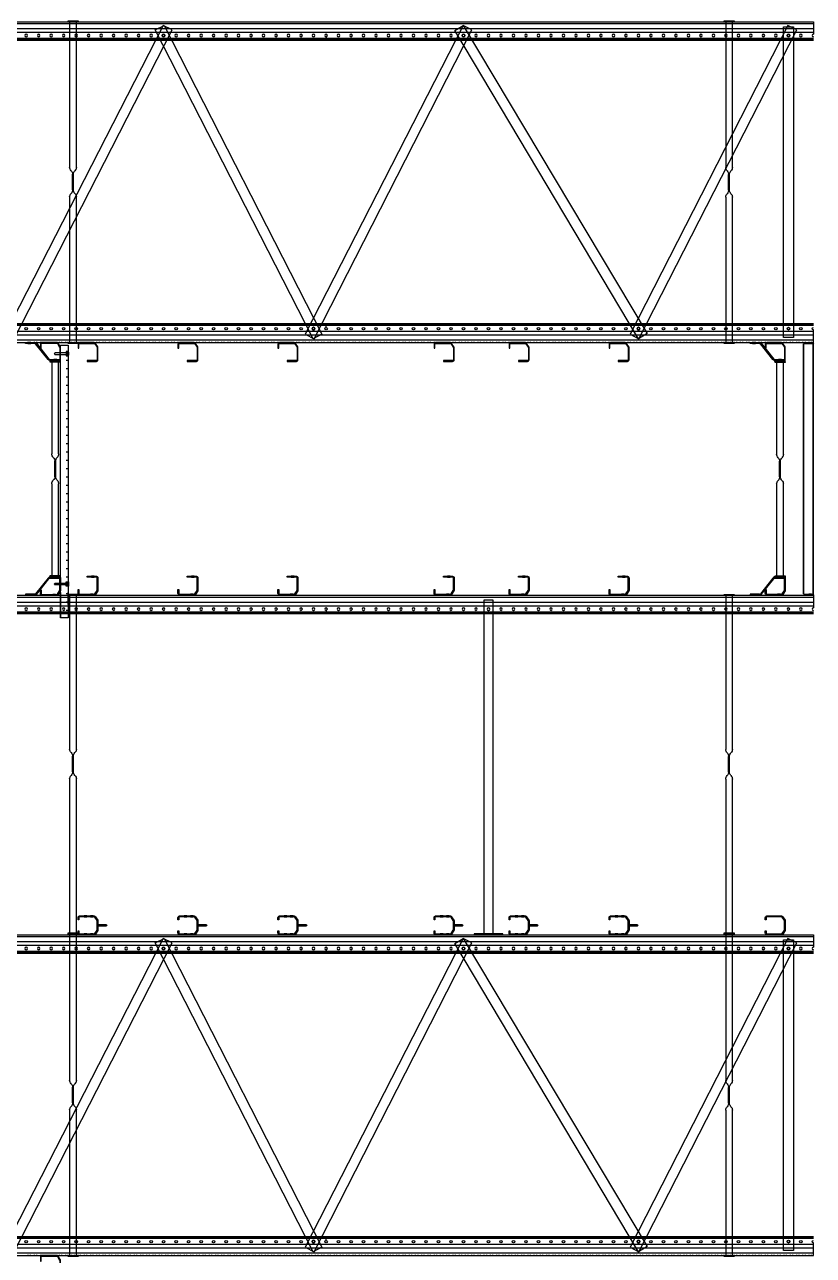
# Model space of a CAD drawing. Header units: millimetres. Extents: x -511490 to -68792, y -77452 to 318982.
# Drawn here: x -502792 to -499636, y 10548 to 15472 of the extents above; entities that cross this region are included whole.
import ezdxf

# ---------------------------------------------------------------- set-up
doc = ezdxf.new("R2010")
doc.units = ezdxf.units.MM
doc.linetypes.add('P05529 MS Rack Elevation$0$HIDDEN', pattern=[0.375, 0.25, -0.125])
doc.linetypes.add('P05529 MS Rack Elevation$1$HIDDEN', pattern=[0.375, 0.25, -0.125])
doc.layers.add('Multishuttle Phantom', color=8, linetype='Continuous', lineweight=25)
doc.layers.add('P05529 MS Rack Elevation$0$BRACING', color=8, linetype='Continuous', lineweight=25)
doc.layers.add('P05529 MS Rack Elevation$0$Racking', color=8, linetype='Continuous')

# ---------------------------------------------------------------- blocks, each defined once
blk = doc.blocks.new('*U59')
for p, q in [((0, 11850), (49.8, 11850)), ((0, 11800), (0, 11850)), ((8.4, 11850), (8.4, 11800)), ((28.65, 11850), (28.65, 11800)), ((43.13, 11850), (43.13, 11800)), ((67.1, 11850), (67.1, 11800)), ((72.1, 11850), (72.1, 11800)), ((74.5, 11850), (74.5, 11800)), ((0, 11750), (0, 11800)), ((8.4, 11800), (8.4, 11750)), ((28.65, 11800), (28.65, 11750)), ((43.13, 11800), (43.13, 11750)), ((67.1, 11800), (67.1, 11750)), ((72.1, 11800), (72.1, 11750)), ((74.5, 11800), (74.5, 11750)), ((0, 11700), (0, 11750)), ((8.4, 11750), (8.4, 11700)), ((28.65, 11750), (28.65, 11700)), ((43.13, 11750), (43.13, 11700)), ((67.1, 11750), (67.1, 11700)), ((72.1, 11750), (72.1, 11700)), ((74.5, 11750), (74.5, 11700)), ((0, 11650), (0, 11700)), ((8.4, 11700), (8.4, 11650)), ((28.65, 11700), (28.65, 11650)), ((43.13, 11700), (43.13, 11650)), ((67.1, 11700), (67.1, 11650)), ((72.1, 11700), (72.1, 11650)), ((74.5, 11700), (74.5, 11650)), ((0, 11600), (0, 11650)), ((8.4, 11650), (8.4, 11600)), ((28.65, 11650), (28.65, 11600)), ((43.13, 11650), (43.13, 11600)), ((67.1, 11650), (67.1, 11600)), ((72.1, 11650), (72.1, 11600)), ((74.5, 11650), (74.5, 11600)), ((0, 11550), (0, 11600)), ((8.4, 11600), (8.4, 11550)), ((28.65, 11600), (28.65, 11550)), ((43.13, 11600), (43.13, 11550)), ((67.1, 11600), (67.1, 11550)), ((72.1, 11600), (72.1, 11550)), ((74.5, 11600), (74.5, 11550)), ((0, 11500), (0, 11550)), ((8.4, 11550), (8.4, 11500)), ((28.65, 11550), (28.65, 11500)), ((43.13, 11550), (43.13, 11500)), ((67.1, 11550), (67.1, 11500)), ((72.1, 11550), (72.1, 11500)), ((74.5, 11550), (74.5, 11500)), ((0, 11450), (0, 11500)), ((8.4, 11500), (8.4, 11450)), ((28.65, 11500), (28.65, 11450)), ((43.13, 11500), (43.13, 11450)), ((67.1, 11500), (67.1, 11450)), ((72.1, 11500), (72.1, 11450)), ((74.5, 11500), (74.5, 11450)), ((0, 11400), (0, 11450)), ((8.4, 11450), (8.4, 11400)), ((28.65, 11450), (28.65, 11400)), ((43.13, 11450), (43.13, 11400)), ((67.1, 11450), (67.1, 11400)), ((72.1, 11450), (72.1, 11400)), ((74.5, 11450), (74.5, 11400)), ((0, 11350), (0, 11400)), ((8.4, 11400), (8.4, 11350)), ((28.65, 11400), (28.65, 11350)), ((43.13, 11400), (43.13, 11350)), ((67.1, 11400), (67.1, 11350)), ((72.1, 11400), (72.1, 11350)), ((74.5, 11400), (74.5, 11350)), ((0, 11300), (0, 11350)), ((8.4, 11350), (8.4, 11300)), ((28.65, 11350), (28.65, 11300)), ((43.13, 11350), (43.13, 11300)), ((67.1, 11350), (67.1, 11300)), ((72.1, 11350), (72.1, 11300)), ((74.5, 11350), (74.5, 11300)), ((0, 11250), (0, 11300)), ((8.4, 11300), (8.4, 11250)), ((28.65, 11300), (28.65, 11250)), ((43.13, 11300), (43.13, 11250)), ((67.1, 11300), (67.1, 11250)), ((72.1, 11300), (72.1, 11250)), ((74.5, 11300), (74.5, 11250)), ((0, 11200), (0, 11250)), ((8.4, 11250), (8.4, 11200)), ((28.65, 11250), (28.65, 11200)), ((43.13, 11250), (43.13, 11200)), ((67.1, 11250), (67.1, 11200)), ((72.1, 11250), (72.1, 11200)), ((74.5, 11250), (74.5, 11200)), ((0, 11150), (0, 11200)), ((8.4, 11200), (8.4, 11150)), ((28.65, 11200), (28.65, 11150)), ((43.13, 11200), (43.13, 11150)), ((67.1, 11200), (67.1, 11150)), ((72.1, 11200), (72.1, 11150)), ((74.5, 11200), (74.5, 11150)), ((0, 11100), (0, 11150)), ((8.4, 11150), (8.4, 11100)), ((28.65, 11150), (28.65, 11100)), ((43.13, 11150), (43.13, 11100)), ((67.1, 11150), (67.1, 11100)), ((72.1, 11150), (72.1, 11100)), ((74.5, 11150), (74.5, 11100)), ((0, 11050), (0, 11100)), ((8.4, 11100), (8.4, 11050)), ((28.65, 11100), (28.65, 11050)), ((43.13, 11100), (43.13, 11050)), ((67.1, 11100), (67.1, 11050)), ((72.1, 11100), (72.1, 11050)), ((74.5, 11100), (74.5, 11050)), ((0, 11000), (0, 11050)), ((8.4, 11050), (8.4, 11000)), ((28.65, 11050), (28.65, 11000)), ((43.13, 11050), (43.13, 11000)), ((67.1, 11050), (67.1, 11000)), ((72.1, 11050), (72.1, 11000)), ((74.5, 11050), (74.5, 11000)), ((0, 10950), (0, 11000)), ((8.4, 11000), (8.4, 10950)), ((28.65, 11000), (28.65, 10950)), ((43.13, 11000), (43.13, 10950)), ((67.1, 11000), (67.1, 10950)), ((72.1, 11000), (72.1, 10950)), ((74.5, 11000), (74.5, 10950)), ((0, 10900), (0, 10950)), ((8.4, 10950), (8.4, 10900)), ((28.65, 10950), (28.65, 10900)), ((43.13, 10950), (43.13, 10900)), ((67.1, 10950), (67.1, 10900)), ((72.1, 10950), (72.1, 10900)), ((74.5, 10950), (74.5, 10900)), ((0, 10850), (0, 10900)), ((8.4, 10900), (8.4, 10850)), ((28.65, 10900), (28.65, 10850)), ((43.13, 10900), (43.13, 10850)), ((67.1, 10900), (67.1, 10850)), ((72.1, 10900), (72.1, 10850)), ((74.5, 10900), (74.5, 10850)), ((0, 10800), (0, 10850)), ((8.4, 10850), (8.4, 10800)), ((28.65, 10850), (28.65, 10800)), ((43.13, 10850), (43.13, 10800)), ((67.1, 10850), (67.1, 10800)), ((72.1, 10850), (72.1, 10800)), ((74.5, 10850), (74.5, 10800)), ((0, 10750), (0, 10800)), ((8.4, 10800), (8.4, 10750)), ((28.65, 10800), (28.65, 10750)), ((43.13, 10800), (43.13, 10750)), ((67.1, 10800), (67.1, 10750)), ((72.1, 10800), (72.1, 10750)), ((74.5, 10800), (74.5, 10750)), ((0, 10700), (0, 10750)), ((8.4, 10750), (8.4, 10700)), ((28.65, 10750), (28.65, 10700)), ((43.13, 10750), (43.13, 10700)), ((67.1, 10750), (67.1, 10700)), ((72.1, 10750), (72.1, 10700)), ((74.5, 10750), (74.5, 10700)), ((0, 10650), (0, 10700)), ((8.4, 10700), (8.4, 10650)), ((28.65, 10700), (28.65, 10650)), ((43.13, 10700), (43.13, 10650)), ((67.1, 10700), (67.1, 10650)), ((72.1, 10700), (72.1, 10650)), ((74.5, 10700), (74.5, 10650)), ((0, 10600), (0, 10650)), ((8.4, 10650), (8.4, 10600)), ((28.65, 10650), (28.65, 10600)), ((43.13, 10650), (43.13, 10600)), ((67.1, 10650), (67.1, 10600)), ((72.1, 10650), (72.1, 10600)), ((74.5, 10650), (74.5, 10600)), ((0, 10550), (0, 10600)), ((8.4, 10600), (8.4, 10550)), ((28.65, 10600), (28.65, 10550)), ((43.13, 10600), (43.13, 10550)), ((67.1, 10600), (67.1, 10550)), ((72.1, 10600), (72.1, 10550)), ((74.5, 10600), (74.5, 10550)), ((0, 10500), (0, 10550)), ((8.4, 10550), (8.4, 10500)), ((28.65, 10550), (28.65, 10500)), ((43.13, 10550), (43.13, 10500)), ((67.1, 10550), (67.1, 10500)), ((72.1, 10550), (72.1, 10500)), ((74.5, 10550), (74.5, 10500)), ((0, 10450), (0, 10500)), ((8.4, 10500), (8.4, 10450)), ((28.65, 10500), (28.65, 10450)), ((43.13, 10500), (43.13, 10450)), ((67.1, 10500), (67.1, 10450)), ((72.1, 10500), (72.1, 10450)), ((74.5, 10500), (74.5, 10450)), ((0, 10400), (0, 10450)), ((8.4, 10450), (8.4, 10400)), ((28.65, 10450), (28.65, 10400)), ((43.13, 10450), (43.13, 10400)), ((67.1, 10450), (67.1, 10400)), ((72.1, 10450), (72.1, 10400)), ((74.5, 10450), (74.5, 10400)), ((0, 10350), (0, 10400)), ((8.4, 10400), (8.4, 10350)), ((28.65, 10400), (28.65, 10350)), ((43.13, 10400), (43.13, 10350)), ((67.1, 10400), (67.1, 10350)), ((72.1, 10400), (72.1, 10350)), ((74.5, 10400), (74.5, 10350)), ((0, 10300), (0, 10350)), ((8.4, 10350), (8.4, 10300)), ((28.65, 10350), (28.65, 10300)), ((43.13, 10350), (43.13, 10300)), ((67.1, 10350), (67.1, 10300)), ((72.1, 10350), (72.1, 10300)), ((74.5, 10350), (74.5, 10300)), ((0, 10250), (0, 10300)), ((8.4, 10300), (8.4, 10250)), ((28.65, 10300), (28.65, 10250)), ((43.13, 10300), (43.13, 10250)), ((67.1, 10300), (67.1, 10250)), ((72.1, 10300), (72.1, 10250)), ((74.5, 10300), (74.5, 10250)), ((0, 10200), (0, 10250)), ((8.4, 10250), (8.4, 10200)), ((28.65, 10250), (28.65, 10200)), ((43.13, 10250), (43.13, 10200)), ((67.1, 10250), (67.1, 10200)), ((72.1, 10250), (72.1, 10200)), ((74.5, 10250), (74.5, 10200)), ((0, 10150), (0, 10200)), ((8.4, 10200), (8.4, 10150)), ((28.65, 10200), (28.65, 10150)), ((43.13, 10200), (43.13, 10150)), ((67.1, 10200), (67.1, 10150)), ((72.1, 10200), (72.1, 10150)), ((74.5, 10200), (74.5, 10150)), ((0, 10100), (0, 10150)), ((8.4, 10150), (8.4, 10100)), ((28.65, 10150), (28.65, 10100)), ((43.13, 10150), (43.13, 10100)), ((67.1, 10150), (67.1, 10100)), ((72.1, 10150), (72.1, 10100)), ((74.5, 10150), (74.5, 10100)), ((0, 10050), (0, 10100)), ((8.4, 10100), (8.4, 10050)), ((28.65, 10100), (28.65, 10050)), ((43.13, 10100), (43.13, 10050)), ((67.1, 10100), (67.1, 10050)), ((72.1, 10100), (72.1, 10050)), ((74.5, 10100), (74.5, 10050)), ((0, 10000), (0, 10050)), ((8.4, 10050), (8.4, 10000)), ((28.65, 10050), (28.65, 10000)), ((43.13, 10050), (43.13, 10000)), ((67.1, 10050), (67.1, 10000)), ((72.1, 10050), (72.1, 10000)), ((74.5, 10050), (74.5, 10000)), ((0, 9950), (0, 10000)), ((8.4, 10000), (8.4, 9950)), ((28.65, 10000), (28.65, 9950)), ((43.13, 10000), (43.13, 9950)), ((67.1, 10000), (67.1, 9950)), ((72.1, 10000), (72.1, 9950)), ((74.5, 10000), (74.5, 9950)), ((0, 9900), (0, 9950)), ((8.4, 9950), (8.4, 9900)), ((28.65, 9950), (28.65, 9900)), ((43.13, 9950), (43.13, 9900)), ((67.1, 9950), (67.1, 9900)), ((72.1, 9950), (72.1, 9900)), ((74.5, 9950), (74.5, 9900)), ((0, 9850), (0, 9900)), ((8.4, 9900), (8.4, 9850)), ((28.65, 9900), (28.65, 9850)), ((43.13, 9900), (43.13, 9850)), ((60.2, 9900), (74.5, 9900)), ((67.1, 9900), (67.1, 9850)), ((72.1, 9900), (72.1, 9850)), ((74.5, 9900), (74.5, 9850)), ((0, 9800), (0, 9850)), ((8.4, 9850), (8.4, 9800)), ((28.65, 9850), (28.65, 9800)), ((43.13, 9850), (43.13, 9800)), ((67.1, 9850), (67.1, 9800)), ((72.1, 9850), (72.1, 9800)), ((74.5, 9850), (74.5, 9800)), ((0, 9750), (0, 9800)), ((8.4, 9800), (8.4, 9750)), ((28.65, 9800), (28.65, 9750)), ((43.13, 9800), (43.13, 9750)), ((67.1, 9800), (67.1, 9750)), ((72.1, 9800), (72.1, 9750)), ((74.5, 9800), (74.5, 9750)), ((0, 9700), (0, 9750)), ((8.4, 9750), (8.4, 9700)), ((28.65, 9750), (28.65, 9700)), ((43.13, 9750), (43.13, 9700)), ((67.1, 9750), (67.1, 9700)), ((72.1, 9750), (72.1, 9700)), ((74.5, 9750), (74.5, 9700)), ((0, 9650), (0, 9700)), ((8.4, 9700), (8.4, 9650)), ((28.65, 9700), (28.65, 9650)), ((43.13, 9700), (43.13, 9650)), ((67.1, 9700), (67.1, 9650)), ((72.1, 9700), (72.1, 9650)), ((74.5, 9700), (74.5, 9650)), ((0, 9600), (0, 9650)), ((8.4, 9650), (8.4, 9600)), ((28.65, 9650), (28.65, 9600)), ((43.13, 9650), (43.13, 9600)), ((67.1, 9650), (67.1, 9600)), ((72.1, 9650), (72.1, 9600)), ((74.5, 9650), (74.5, 9600)), ((0, 9550), (0, 9600)), ((8.4, 9600), (8.4, 9550)), ((28.65, 9600), (28.65, 9550)), ((43.13, 9600), (43.13, 9550)), ((67.1, 9600), (67.1, 9550)), ((72.1, 9600), (72.1, 9550)), ((74.5, 9600), (74.5, 9550)), ((0, 9500), (0, 9550)), ((8.4, 9550), (8.4, 9500)), ((28.65, 9550), (28.65, 9500)), ((43.13, 9550), (43.13, 9500)), ((67.1, 9550), (67.1, 9500)), ((72.1, 9550), (72.1, 9500)), ((74.5, 9550), (74.5, 9500)), ((0, 9450), (0, 9500)), ((8.4, 9500), (8.4, 9450)), ((28.65, 9500), (28.65, 9450)), ((43.13, 9500), (43.13, 9450)), ((67.1, 9500), (67.1, 9450)), ((72.1, 9500), (72.1, 9450)), ((74.5, 9500), (74.5, 9450)), ((0, 9400), (0, 9450)), ((8.4, 9450), (8.4, 9400)), ((28.65, 9450), (28.65, 9400)), ((43.13, 9450), (43.13, 9400)), ((67.1, 9450), (67.1, 9400)), ((72.1, 9450), (72.1, 9400)), ((74.5, 9450), (74.5, 9400)), ((0, 9350), (0, 9400)), ((8.4, 9400), (8.4, 9350)), ((28.65, 9400), (28.65, 9350)), ((43.13, 9400), (43.13, 9350)), ((67.1, 9400), (67.1, 9350)), ((72.1, 9400), (72.1, 9350)), ((74.5, 9400), (74.5, 9350)), ((0, 9300), (0, 9350)), ((8.4, 9350), (8.4, 9300)), ((28.65, 9350), (28.65, 9300)), ((43.13, 9350), (43.13, 9300)), ((67.1, 9350), (67.1, 9300)), ((72.1, 9350), (72.1, 9300)), ((74.5, 9350), (74.5, 9300)), ((0, 9250), (0, 9300)), ((8.4, 9300), (8.4, 9250)), ((28.65, 9300), (28.65, 9250)), ((43.13, 9300), (43.13, 9250)), ((67.1, 9300), (67.1, 9250)), ((72.1, 9300), (72.1, 9250)), ((74.5, 9300), (74.5, 9250)), ((0, 9200), (0, 9250)), ((8.4, 9250), (8.4, 9200)), ((28.65, 9250), (28.65, 9200)), ((43.13, 9250), (43.13, 9200)), ((67.1, 9250), (67.1, 9200)), ((72.1, 9250), (72.1, 9200)), ((74.5, 9250), (74.5, 9200)), ((0, 9150), (0, 9200)), ((8.4, 9200), (8.4, 9150)), ((28.65, 9200), (28.65, 9150)), ((43.13, 9200), (43.13, 9150)), ((67.1, 9200), (67.1, 9150)), ((72.1, 9200), (72.1, 9150)), ((74.5, 9200), (74.5, 9150)), ((0, 9100), (0, 9150)), ((8.4, 9150), (8.4, 9100)), ((28.65, 9150), (28.65, 9100)), ((43.13, 9150), (43.13, 9100)), ((67.1, 9150), (67.1, 9100)), ((72.1, 9150), (72.1, 9100)), ((74.5, 9150), (74.5, 9100)), ((0, 9050), (0, 9100)), ((8.4, 9100), (8.4, 9050)), ((28.65, 9100), (28.65, 9050)), ((43.13, 9100), (43.13, 9050)), ((67.1, 9100), (67.1, 9050)), ((72.1, 9100), (72.1, 9050)), ((74.5, 9100), (74.5, 9050)), ((0, 9000), (0, 9050)), ((8.4, 9050), (8.4, 9000)), ((28.65, 9050), (28.65, 9000)), ((43.13, 9050), (43.13, 9000)), ((67.1, 9050), (67.1, 9000)), ((72.1, 9050), (72.1, 9000)), ((74.5, 9050), (74.5, 9000)), ((0, 8950), (0, 9000)), ((8.4, 9000), (8.4, 8950)), ((28.65, 9000), (28.65, 8950)), ((43.13, 9000), (43.13, 8950)), ((67.1, 9000), (67.1, 8950)), ((72.1, 9000), (72.1, 8950)), ((74.5, 9000), (74.5, 8950)), ((0, 8900), (0, 8950)), ((8.4, 8950), (8.4, 8900)), ((28.65, 8950), (28.65, 8900)), ((43.13, 8950), (43.13, 8900)), ((67.1, 8950), (67.1, 8900)), ((72.1, 8950), (72.1, 8900)), ((74.5, 8950), (74.5, 8900)), ((0, 8850), (0, 8900)), ((8.4, 8900), (8.4, 8850)), ((28.65, 8900), (28.65, 8850)), ((43.13, 8900), (43.13, 8850)), ((67.1, 8900), (67.1, 8850)), ((72.1, 8900), (72.1, 8850)), ((74.5, 8900), (74.5, 8850)), ((0, 8800), (0, 8850)), ((8.4, 8850), (8.4, 8800)), ((28.65, 8850), (28.65, 8800)), ((43.13, 8850), (43.13, 8800)), ((67.1, 8850), (67.1, 8800)), ((72.1, 8850), (72.1, 8800)), ((74.5, 8850), (74.5, 8800)), ((0, 8750), (0, 8800)), ((8.4, 8800), (8.4, 8750)), ((28.65, 8800), (28.65, 8750)), ((43.13, 8800), (43.13, 8750)), ((67.1, 8800), (67.1, 8750)), ((72.1, 8800), (72.1, 8750)), ((74.5, 8800), (74.5, 8750)), ((0, 8700), (0, 8750)), ((8.4, 8750), (8.4, 8700)), ((28.65, 8750), (28.65, 8700)), ((43.13, 8750), (43.13, 8700)), ((67.1, 8750), (67.1, 8700)), ((72.1, 8750), (72.1, 8700)), ((74.5, 8750), (74.5, 8700)), ((0, 8650), (0, 8700)), ((8.4, 8700), (8.4, 8650)), ((28.65, 8700), (28.65, 8650)), ((43.13, 8700), (43.13, 8650)), ((67.1, 8700), (67.1, 8650)), ((72.1, 8700), (72.1, 8650)), ((74.5, 8700), (74.5, 8650))]:
    blk.add_line(p, q)
for points in [[(2.4, 11832), (0, 11832), (0, 11843), (2.4, 11843)], [(2.4, 11807), (0, 11807), (0, 11818), (2.4, 11818)], [(2.4, 11782), (0, 11782), (0, 11793), (2.4, 11793)], [(2.4, 11757), (0, 11757), (0, 11768), (2.4, 11768)], [(2.4, 11732), (0, 11732), (0, 11743), (2.4, 11743)], [(2.4, 11707), (0, 11707), (0, 11718), (2.4, 11718)], [(2.4, 11682), (0, 11682), (0, 11693), (2.4, 11693)], [(2.4, 11657), (0, 11657), (0, 11668), (2.4, 11668)], [(2.4, 11632), (0, 11632), (0, 11643), (2.4, 11643)], [(2.4, 11607), (0, 11607), (0, 11618), (2.4, 11618)], [(2.4, 11582), (0, 11582), (0, 11593), (2.4, 11593)], [(2.4, 11557), (0, 11557), (0, 11568), (2.4, 11568)], [(2.4, 11532), (0, 11532), (0, 11543), (2.4, 11543)], [(2.4, 11507), (0, 11507), (0, 11518), (2.4, 11518)], [(2.4, 11482), (0, 11482), (0, 11493), (2.4, 11493)], [(2.4, 11457), (0, 11457), (0, 11468), (2.4, 11468)], [(2.4, 11432), (0, 11432), (0, 11443), (2.4, 11443)], [(2.4, 11407), (0, 11407), (0, 11418), (2.4, 11418)], [(2.4, 11382), (0, 11382), (0, 11393), (2.4, 11393)], [(2.4, 11357), (0, 11357), (0, 11368), (2.4, 11368)], [(2.4, 11332), (0, 11332), (0, 11343), (2.4, 11343)], [(2.4, 11307), (0, 11307), (0, 11318), (2.4, 11318)], [(2.4, 11282), (0, 11282), (0, 11293), (2.4, 11293)], [(2.4, 11257), (0, 11257), (0, 11268), (2.4, 11268)], [(2.4, 11232), (0, 11232), (0, 11243), (2.4, 11243)], [(2.4, 11207), (0, 11207), (0, 11218), (2.4, 11218)], [(2.4, 11182), (0, 11182), (0, 11193), (2.4, 11193)], [(2.4, 11157), (0, 11157), (0, 11168), (2.4, 11168)], [(2.4, 11132), (0, 11132), (0, 11143), (2.4, 11143)], [(2.4, 11107), (0, 11107), (0, 11118), (2.4, 11118)], [(2.4, 11082), (0, 11082), (0, 11093), (2.4, 11093)], [(2.4, 11057), (0, 11057), (0, 11068), (2.4, 11068)], [(2.4, 11032), (0, 11032), (0, 11043), (2.4, 11043)], [(2.4, 11007), (0, 11007), (0, 11018), (2.4, 11018)], [(2.4, 10982), (0, 10982), (0, 10993), (2.4, 10993)], [(2.4, 10957), (0, 10957), (0, 10968), (2.4, 10968)], [(2.4, 10932), (0, 10932), (0, 10943), (2.4, 10943)], [(2.4, 10907), (0, 10907), (0, 10918), (2.4, 10918)], [(2.4, 10882), (0, 10882), (0, 10893), (2.4, 10893)], [(2.4, 10857), (0, 10857), (0, 10868), (2.4, 10868)], [(2.4, 10832), (0, 10832), (0, 10843), (2.4, 10843)], [(2.4, 10807), (0, 10807), (0, 10818), (2.4, 10818)], [(2.4, 10782), (0, 10782), (0, 10793), (2.4, 10793)], [(2.4, 10757), (0, 10757), (0, 10768), (2.4, 10768)], [(2.4, 10732), (0, 10732), (0, 10743), (2.4, 10743)], [(2.4, 10707), (0, 10707), (0, 10718), (2.4, 10718)], [(2.4, 10682), (0, 10682), (0, 10693), (2.4, 10693)], [(2.4, 10657), (0, 10657), (0, 10668), (2.4, 10668)], [(2.4, 10632), (0, 10632), (0, 10643), (2.4, 10643)], [(2.4, 10607), (0, 10607), (0, 10618), (2.4, 10618)], [(2.4, 10582), (0, 10582), (0, 10593), (2.4, 10593)], [(2.4, 10557), (0, 10557), (0, 10568), (2.4, 10568)], [(2.4, 10532), (0, 10532), (0, 10543), (2.4, 10543)], [(2.4, 10507), (0, 10507), (0, 10518), (2.4, 10518)], [(2.4, 10482), (0, 10482), (0, 10493), (2.4, 10493)], [(2.4, 10457), (0, 10457), (0, 10468), (2.4, 10468)], [(2.4, 10432), (0, 10432), (0, 10443), (2.4, 10443)], [(2.4, 10407), (0, 10407), (0, 10418), (2.4, 10418)], [(2.4, 10382), (0, 10382), (0, 10393), (2.4, 10393)], [(2.4, 10357), (0, 10357), (0, 10368), (2.4, 10368)], [(2.4, 10332), (0, 10332), (0, 10343), (2.4, 10343)], [(2.4, 10307), (0, 10307), (0, 10318), (2.4, 10318)], [(2.4, 10282), (0, 10282), (0, 10293), (2.4, 10293)], [(2.4, 10257), (0, 10257), (0, 10268), (2.4, 10268)], [(2.4, 10232), (0, 10232), (0, 10243), (2.4, 10243)], [(2.4, 10207), (0, 10207), (0, 10218), (2.4, 10218)], [(2.4, 10182), (0, 10182), (0, 10193), (2.4, 10193)], [(2.4, 10157), (0, 10157), (0, 10168), (2.4, 10168)], [(2.4, 10132), (0, 10132), (0, 10143), (2.4, 10143)], [(2.4, 10107), (0, 10107), (0, 10118), (2.4, 10118)], [(2.4, 10082), (0, 10082), (0, 10093), (2.4, 10093)], [(2.4, 10057), (0, 10057), (0, 10068), (2.4, 10068)], [(2.4, 10032), (0, 10032), (0, 10043), (2.4, 10043)], [(2.4, 10007), (0, 10007), (0, 10018), (2.4, 10018)], [(2.4, 9982), (0, 9982), (0, 9993), (2.4, 9993)], [(2.4, 9957), (0, 9957), (0, 9968), (2.4, 9968)], [(2.4, 9932), (0, 9932), (0, 9943), (2.4, 9943)], [(2.4, 9907), (0, 9907), (0, 9918), (2.4, 9918)], [(2.4, 9882), (0, 9882), (0, 9893), (2.4, 9893)], [(2.4, 9857), (0, 9857), (0, 9868), (2.4, 9868)], [(2.4, 9832), (0, 9832), (0, 9843), (2.4, 9843)], [(2.4, 9807), (0, 9807), (0, 9818), (2.4, 9818)], [(2.4, 9782), (0, 9782), (0, 9793), (2.4, 9793)], [(2.4, 9757), (0, 9757), (0, 9768), (2.4, 9768)], [(2.4, 9732), (0, 9732), (0, 9743), (2.4, 9743)], [(2.4, 9707), (0, 9707), (0, 9718), (2.4, 9718)], [(2.4, 9682), (0, 9682), (0, 9693), (2.4, 9693)], [(2.4, 9657), (0, 9657), (0, 9668), (2.4, 9668)], [(2.4, 9632), (0, 9632), (0, 9643), (2.4, 9643)], [(2.4, 9607), (0, 9607), (0, 9618), (2.4, 9618)], [(2.4, 9582), (0, 9582), (0, 9593), (2.4, 9593)], [(2.4, 9557), (0, 9557), (0, 9568), (2.4, 9568)], [(2.4, 9532), (0, 9532), (0, 9543), (2.4, 9543)], [(2.4, 9507), (0, 9507), (0, 9518), (2.4, 9518)], [(2.4, 9482), (0, 9482), (0, 9493), (2.4, 9493)], [(2.4, 9457), (0, 9457), (0, 9468), (2.4, 9468)], [(2.4, 9432), (0, 9432), (0, 9443), (2.4, 9443)], [(2.4, 9407), (0, 9407), (0, 9418), (2.4, 9418)], [(2.4, 9382), (0, 9382), (0, 9393), (2.4, 9393)], [(2.4, 9357), (0, 9357), (0, 9368), (2.4, 9368)], [(2.4, 9332), (0, 9332), (0, 9343), (2.4, 9343)], [(2.4, 9307), (0, 9307), (0, 9318), (2.4, 9318)], [(2.4, 9282), (0, 9282), (0, 9293), (2.4, 9293)], [(2.4, 9257), (0, 9257), (0, 9268), (2.4, 9268)], [(2.4, 9232), (0, 9232), (0, 9243), (2.4, 9243)], [(2.4, 9207), (0, 9207), (0, 9218), (2.4, 9218)], [(2.4, 9182), (0, 9182), (0, 9193), (2.4, 9193)], [(2.4, 9157), (0, 9157), (0, 9168), (2.4, 9168)], [(2.4, 9132), (0, 9132), (0, 9143), (2.4, 9143)], [(2.4, 9107), (0, 9107), (0, 9118), (2.4, 9118)], [(2.4, 9082), (0, 9082), (0, 9093), (2.4, 9093)], [(2.4, 9057), (0, 9057), (0, 9068), (2.4, 9068)], [(2.4, 9032), (0, 9032), (0, 9043), (2.4, 9043)], [(2.4, 9007), (0, 9007), (0, 9018), (2.4, 9018)], [(2.4, 8982), (0, 8982), (0, 8993), (2.4, 8993)], [(2.4, 8957), (0, 8957), (0, 8968), (2.4, 8968)], [(2.4, 8932), (0, 8932), (0, 8943), (2.4, 8943)], [(2.4, 8907), (0, 8907), (0, 8918), (2.4, 8918)], [(2.4, 8882), (0, 8882), (0, 8893), (2.4, 8893)], [(2.4, 8857), (0, 8857), (0, 8868), (2.4, 8868)], [(2.4, 8832), (0, 8832), (0, 8843), (2.4, 8843)], [(2.4, 8807), (0, 8807), (0, 8818), (2.4, 8818)], [(2.4, 8782), (0, 8782), (0, 8793), (2.4, 8793)], [(2.4, 8757), (0, 8757), (0, 8768), (2.4, 8768)], [(2.4, 8732), (0, 8732), (0, 8743), (2.4, 8743)], [(2.4, 8707), (0, 8707), (0, 8718), (2.4, 8718)]]:
    blk.add_lwpolyline(points)
for centre, start, end in [((55, 11850), 180, 0), ((55, 11800), 0, 180), ((55, 11800), 180, 0), ((55, 11750), 0, 180), ((55, 11750), 180, 0), ((55, 11700), 0, 180), ((55, 11700), 180, 0), ((55, 11650), 0, 180), ((55, 11650), 180, 0), ((55, 11600), 0, 180), ((55, 11600), 180, 0), ((55, 11550), 0, 180), ((55, 11550), 180, 0), ((55, 11500), 0, 180), ((55, 11500), 180, 0), ((55, 11450), 0, 180), ((55, 11450), 180, 0), ((55, 11400), 0, 180), ((55, 11400), 180, 0), ((55, 11350), 0, 180), ((55, 11350), 180, 0), ((55, 11300), 0, 180), ((55, 11300), 180, 0), ((55, 11250), 0, 180), ((55, 11250), 180, 0), ((55, 11200), 0, 180), ((55, 11200), 180, 0), ((55, 11150), 0, 180), ((55, 11150), 180, 0), ((55, 11100), 0, 180), ((55, 11100), 180, 0), ((55, 11050), 0, 180), ((55, 11050), 180, 0), ((55, 11000), 0, 180), ((55, 11000), 180, 0), ((55, 10950), 0, 180), ((55, 10950), 180, 0), ((55, 10900), 0, 180), ((55, 10900), 180, 0), ((55, 10850), 0, 180), ((55, 10850), 180, 0), ((55, 10800), 0, 180), ((55, 10800), 180, 0), ((55, 10750), 0, 180), ((55, 10750), 180, 0), ((55, 10700), 0, 180), ((55, 10700), 180, 0), ((55, 10650), 0, 180), ((55, 10650), 180, 0), ((55, 10600), 0, 180), ((55, 10600), 180, 0), ((55, 10550), 0, 180), ((55, 10550), 180, 0), ((55, 10500), 0, 180), ((55, 10500), 180, 0), ((55, 10450), 0, 180), ((55, 10450), 180, 0), ((55, 10400), 0, 180), ((55, 10400), 180, 0), ((55, 10350), 0, 180), ((55, 10350), 180, 0), ((55, 10300), 0, 180), ((55, 10300), 180, 0), ((55, 10250), 0, 180), ((55, 10250), 180, 0), ((55, 10200), 0, 180), ((55, 10200), 180, 0), ((55, 10150), 0, 180), ((55, 10150), 180, 0), ((55, 10100), 0, 180), ((55, 10100), 180, 0), ((55, 10050), 0, 180), ((55, 10050), 180, 0), ((55, 10000), 0, 180), ((55, 10000), 180, 0), ((55, 9950), 0, 180), ((55, 9950), 180, 0), ((55, 9900), 0, 180), ((55, 9900), 180, 0), ((55, 9850), 0, 180), ((55, 9850), 180, 0), ((55, 9800), 0, 180), ((55, 9800), 180, 0), ((55, 9750), 0, 180), ((55, 9750), 180, 0), ((55, 9700), 0, 180), ((55, 9700), 180, 0), ((55, 9650), 0, 180), ((55, 9650), 180, 0), ((55, 9600), 0, 180), ((55, 9600), 180, 0), ((55, 9550), 0, 180), ((55, 9550), 180, 0), ((55, 9500), 0, 180), ((55, 9500), 180, 0), ((55, 9450), 0, 180), ((55, 9450), 180, 0), ((55, 9400), 0, 180), ((55, 9400), 180, 0), ((55, 9350), 0, 180), ((55, 9350), 180, 0), ((55, 9300), 0, 180), ((55, 9300), 180, 0), ((55, 9250), 0, 180), ((55, 9250), 180, 0), ((55, 9200), 0, 180), ((55, 9200), 180, 0), ((55, 9150), 0, 180), ((55, 9150), 180, 0), ((55, 9100), 0, 180), ((55, 9100), 180, 0), ((55, 9050), 0, 180), ((55, 9050), 180, 0), ((55, 9000), 0, 180), ((55, 9000), 180, 0), ((55, 8950), 0, 180), ((55, 8950), 180, 0), ((55, 8900), 0, 180), ((55, 8900), 180, 0), ((55, 8850), 0, 180), ((55, 8850), 180, 0), ((55, 8800), 0, 180), ((55, 8800), 180, 0), ((55, 8750), 0, 180), ((55, 8750), 180, 0), ((55, 8700), 0, 180), ((55, 8700), 180, 0)]:
    blk.add_arc(centre, 5.2, start, end)
blk = doc.blocks.new('*U54')
for points in [[(0, 95), (3, 95), (3, -20), (0, -20)], [(0, 80.5), (3, 80.5), (3, 69.5), (0, 69.5)], [(0, -5.5), (3, -5.5), (3, 5.5), (0, 5.5)]]:
    blk.add_lwpolyline(points, close=True)
blk.add_lwpolyline([(3, 56.25), (1338, 56.25), (1338, 18.75), (3, 18.75)])
blk.add_circle((1303, 37.5), 5.5)
blk = doc.blocks.new('P05529 MS Rack Elevation$0$Frame Standoff')
blk.add_blockref('*U59', (-1358, 0))
at = {"extrusion": (0, 0, -1), "zscale": -1}
blk.add_blockref('*U54', (0, 10512.5), dxfattribs=at)
blk = doc.blocks.new('*U30')
for points in [[(5012, 19, 0.414214), (5006, 25), (4957.1, 25, 0.142766), (4953.9, 24.1), (4939.8, 15.1, 0.256291), (4937, 10), (4937, -49, 0.414214), (4943, -55), (4959.6, -55), (4959.6, -52), (4943, -52, -0.414214), (4940, -49), (4940, 10, -0.256291), (4941.4, 12.5), (4955.5, 21.5, -0.142766), (4957.1, 22), (5006, 22, -0.414214), (5009, 19), (5009, -18), (5012, -18)], [(5872, 19, -0.414214), (5878, 25), (5926.9, 25, -0.142766), (5930.1, 24.1), (5944.2, 15.1, -0.256291), (5947, 10), (5947, -49, -0.414214), (5941, -55), (5924.4, -55), (5924.4, -52), (5941, -52, 0.414214), (5944, -49), (5944, 10, 0.256291), (5942.6, 12.5), (5928.5, 21.5, 0.142766), (5926.9, 22), (5878, 22, 0.414214), (5875, 19), (5875, -18), (5872, -18)], [(7237, -52), (7246.4, -52), (7246.4, -55), (7237, -55, -0.414214), (7231, -49), (7231, 10, -0.256291), (7233.8, 15.1), (7247.9, 24.1, -0.142766), (7251.1, 25), (7285.9, 25, -0.142766), (7289.1, 24.1), (7303.2, 15.1, -0.256291), (7306, 10), (7306, -49, -0.414214), (7300, -55), (7290.6, -55), (7290.6, -52), (7300, -52, 0.414214), (7303, -49), (7303, 10, 0.256291), (7301.6, 12.5), (7287.5, 21.5, 0.142766), (7285.9, 22), (7251.1, 22, 0.142766), (7249.5, 21.5), (7235.4, 12.5, 0.256291), (7234, 10), (7234, -49, 0.414214)]]:
    blk.add_lwpolyline(points, format="xyb", close=True)
for points in [[(4937, 5.5), (4940, 5.5), (4940, -5.5), (4937, -5.5)], [(5009, 9.5), (5012, 9.5), (5012, -1.5), (5009, -1.5)], [(5875, 9.5), (5872, 9.5), (5872, -1.5), (5875, -1.5)], [(5947, 5.5), (5944, 5.5), (5944, -5.5), (5947, -5.5)], [(7234, 5.5), (7231, 5.5), (7231, -5.5), (7234, -5.5)], [(7274, 25), (7263, 25), (7263, 22), (7274, 22)], [(7306, 5.5), (7303, 5.5), (7303, -5.5), (7306, -5.5)], [(7234, -19.5), (7231, -19.5), (7231, -30.5), (7234, -30.5)], [(7306, -19.5), (7303, -19.5), (7303, -30.5), (7306, -30.5)]]:
    blk.add_lwpolyline(points, close=True)
blk = doc.blocks.new('*U52')
for p, q in [((610, 2), (673, 2)), ((610, -2), (673, -2))]:
    blk.add_line(p, q)
for points in [[(0, 20), (-4, 20), (-4, -20), (0, -20)], [(636, 2), (647, 2), (647, -2), (636, -2)], [(1287, 20), (1283, 20), (1283, -20), (1287, -20)]]:
    blk.add_lwpolyline(points, close=True)
for points in [[(582, -13.5), (0, -13.5), (0, 13.5), (582, 13.5)], [(701, 13.5), (1283, 13.5), (1283, -13.5), (701, -13.5)]]:
    blk.add_lwpolyline(points)
for centre, start, end in [((582, -6.5), 45.5409, 90), ((610, 22), 225.5409, 270), ((673, 22), 270, 314.4591), ((701, -6.5), 90, 134.4591), ((582, 6.5), 270, 314.4591), ((610, -22), 90, 134.4591), ((673, -22), 45.5409, 90), ((701, 6.5), 225.5409, 270)]:
    blk.add_arc(centre, 20, start, end)
blk = doc.blocks.new('*U51')
for p, q in [((643.5, 2), (706.5, 2)), ((643.5, -2), (706.5, -2))]:
    blk.add_line(p, q)
for points in [[(0, 20), (-4, 20), (-4, -20), (0, -20)], [(669.5, 2), (680.5, 2), (680.5, -2), (669.5, -2)], [(1354, 20), (1350, 20), (1350, -20), (1354, -20)]]:
    blk.add_lwpolyline(points, close=True)
for points in [[(615.5, -13.5), (0, -13.5), (0, 13.5), (615.5, 13.5)], [(734.5, 13.5), (1350, 13.5), (1350, -13.5), (734.5, -13.5)]]:
    blk.add_lwpolyline(points)
for centre, start, end in [((615.5, -6.5), 45.5409, 90), ((643.5, 22), 225.5409, 270), ((706.5, 22), 270, 314.4591), ((734.5, -6.5), 90, 134.4591), ((615.5, 6.5), 270, 314.4591), ((643.5, -22), 90, 134.4591), ((706.5, -22), 45.5409, 90), ((734.5, 6.5), 225.5409, 270)]:
    blk.add_arc(centre, 20, start, end)
blk = doc.blocks.new('*U50')
for p, q in [((395.5, 2), (458.5, 2)), ((395.5, -2), (458.5, -2))]:
    blk.add_line(p, q)
for points in [[(0, 20), (-4, 20), (-4, -20), (0, -20)], [(421.5, 2), (432.5, 2), (432.5, -2), (421.5, -2)], [(858, 20), (854, 20), (854, -20), (858, -20)]]:
    blk.add_lwpolyline(points, close=True)
for points in [[(367.5, -13.5), (0, -13.5), (0, 13.5), (367.5, 13.5)], [(486.5, 13.5), (854, 13.5), (854, -13.5), (486.5, -13.5)]]:
    blk.add_lwpolyline(points)
for centre, start, end in [((367.5, -6.5), 45.5409, 90), ((395.5, 22), 225.5409, 270), ((458.5, 22), 270, 314.4591), ((486.5, -6.5), 90, 134.4591), ((367.5, 6.5), 270, 314.4591), ((395.5, -22), 90, 134.4591), ((458.5, -22), 45.5409, 90), ((486.5, 6.5), 225.5409, 270)]:
    blk.add_arc(centre, 20, start, end)
blk = doc.blocks.new('P05529 MS Rack Elevation$0$Rail Front')
blk.add_lwpolyline([(75, 19, 0.414214), (69, 25), (20.1, 25, 0.142766), (16.9, 24.1), (2.8, 15.1, 0.256291), (0, 10), (0, -49, 0.414214), (6, -55), (22.6, -55), (22.6, -52), (6, -52, -0.414214), (3, -49), (3, 10, -0.256291), (4.4, 12.5), (18.5, 21.5, -0.142766), (20.1, 22), (69, 22, -0.414214), (72, 19), (72, -18), (75, -18)], format="xyb", close=True)
for points in [[(0, 5.5), (3, 5.5), (3, -5.5), (0, -5.5)], [(72, 9.5), (75, 9.5), (75, -1.5), (72, -1.5)]]:
    blk.add_lwpolyline(points, close=True)
blk = doc.blocks.new('P05529 MS Rack Elevation$0$PLAN BRACE END')
at = {"layer": 'P05529 MS Rack Elevation$0$BRACING', "extrusion": (0, 0, -1), "zscale": -1}
for name, p in [('*U52', (-3652, -75)), ('*U51', (-6014, -75)), ('*U52', (-7305, -75)), ('*U50', (-4585, -146))]:
    blk.add_blockref(name, p, dxfattribs=at)
at = {"layer": 'P05529 MS Rack Elevation$0$Racking'}
for p in [(3652, -150), (7305, -150)]:
    blk.add_blockref('P05529 MS Rack Elevation$0$Rail Front', p, dxfattribs=at)
at = {"layer": 'P05529 MS Rack Elevation$0$Racking', "xscale": -1}
blk.add_blockref('P05529 MS Rack Elevation$0$Rail Front', (4664, -150), dxfattribs=at)
blk = doc.blocks.new('P05529 MS Rack Elevation$0$Tek screw #14-10 x 50')
for p, q in [((-5.8, 1.9), (-7.1, 1.1)), ((-7.1, 0), (-7.1, 1.1)), ((-7.1, 1.1), (7.1, 1.1)), ((-7.1, 0), (7.1, 0)), ((-5.8, 5.6), (-5.8, 1.9)), ((-4.3, 6), (4.3, 6)), ((-2.9, 5.6), (-2.9, 1.9)), ((2.9, 5.6), (2.9, 1.9)), ((5.8, 5.6), (5.8, 1.9)), ((7.1, 1.1), (5.8, 1.9)), ((7.1, 0), (7.1, 1.1)), ((0, -50), (-3.2, -48.1)), ((0, -50), (3.2, -48.1))]:
    blk.add_line(p, q)
for points in [[(-3.2, -48.1), (-3.2, 0)], [(3.2, 0), (3.2, -48.1)]]:
    blk.add_lwpolyline(points)
for centre, radius, start, end in [((-4.3, 3.4), 2.56, 55.6158, 124.3842), ((-4.3, -0.2), 2.56, 55.6158, 124.3842), ((0, -3.6), 9.55, 72.412, 107.588), ((0, -7.2), 9.55, 72.412, 107.588), ((4.3, 3.4), 2.56, 55.6158, 124.3842), ((4.3, -0.2), 2.56, 55.6158, 124.3842)]:
    blk.add_arc(centre, radius, start, end)
blk = doc.blocks.new('P05529 MS Rack Elevation$0$saddle clip side')
at = {"linetype": 'P05529 MS Rack Elevation$0$HIDDEN', "ltscale": 0.5}
blk.add_line((1715, 28291.1), (1733, 28291.1), dxfattribs=at)
blk.add_line((1715, 28285.1), (1733, 28285.1))
blk.add_lwpolyline([(1715, 28293.1), (1733, 28293.1), (1733, 28283.9), (1715, 28283.9)], close=True)
blk = doc.blocks.new('*U23')
for p, q in [((0, -22.5), (0, 9.5)), ((1.5, 9.5), (1.5, -22.5)), ((1.51, 9.5), (1.51, -24.5)), ((1.51, 9.5), (4.51, 9.5)), ((3, 12.5), (1007, 12.5)), ((4.51, 11), (3, 11)), ((4.51, 9.5), (4.51, 12.5)), ((1005.49, 9.5), (1005.49, 12.5)), ((1005.49, 11), (1007, 11)), ((1008.49, 9.5), (1005.49, 9.5)), ((1008.49, -24.5), (1008.49, 9.5)), ((1008.5, 9.5), (1008.5, -22.5)), ((1010, -22.5), (1010, 9.5)), ((1.5, -22.5), (0, -22.5)), ((1.51, -24.5), (4.51, -24.5)), ((4.51, -27.5), (4.51, -24.5)), ((4.51, -27.5), (1005.49, -27.5)), ((1008.49, -24.5), (1005.49, -24.5)), ((1005.49, -27.5), (1005.49, -24.5)), ((1008.5, -22.5), (1010, -22.5))]:
    blk.add_line(p, q)
at = {"ltscale": 27.401676}
for p, q in [((3.01, -24.5), (3.01, 9.5)), ((1006.99, -24.5), (1006.99, 9.5))]:
    blk.add_line(p, q, dxfattribs=at)
at = {"ltscale": 25.475924}
for p, q in [((4.51, 11), (1005.49, 11)), ((4.51, -26), (1005.49, -26))]:
    blk.add_line(p, q, dxfattribs=at)
for points in [[(3.01, -5.5), (0, -5.5), (0, 5.5), (3.01, 5.5)], [(1006.99, -5.5), (1010, -5.5), (1010, 5.5), (1006.99, 5.5)]]:
    blk.add_lwpolyline(points, close=True)
for centre, radius, start, end in [((3, 9.5), 3, 90, 180), ((3, 9.5), 1.5, 90, 180), ((1007, 9.5), 3, 0, 90), ((1007, 9.5), 1.5, 0, 90)]:
    blk.add_arc(centre, radius, start, end)
blk = doc.blocks.new('P05529 MS Rack Elevation$0$Backstops')
at = {"layer": 'P05529 MS Rack Elevation$0$Racking'}
blk.add_lwpolyline([(0, -7302.85), (31.85, -7302.85, -1), (31.85, -7309.15), (0, -7309.15)], format="xyb", dxfattribs=at)
blk = doc.blocks.new('P05529 MS Rack Elevation$0$Rail Brace Bracket')
at = {"layer": 'P05529 MS Rack Elevation$0$BRACING'}
for p, q in [((-512883.5, 13451.3), (-512933.9, 13387.8)), ((-512930.8, 13385.3), (-512880.4, 13448.8)), ((-512840.1, 13454.3), (-512877.2, 13454.3)), ((-512877.2, 13450.3), (-512840.1, 13450.3)), ((-512840.1, 13450.3), (-512840.1, 13454.3)), ((-512937, 13386.3), (-512974.1, 13386.3)), ((-512974.1, 13386.3), (-512974.1, 13382.3)), ((-512974.1, 13382.3), (-512937, 13382.3))]:
    blk.add_line(p, q, dxfattribs=at)
for points in [[(-512861.1, 13450.3), (-512861.1, 13454.3), (-512849.1, 13454.3), (-512849.1, 13450.3)], [(-512965.1, 13382.3), (-512965.1, 13386.3), (-512953.1, 13386.3), (-512953.1, 13382.3)]]:
    blk.add_lwpolyline(points, close=True, dxfattribs=at)
for centre, radius, start, end in [((-512877.2, 13446.3), 8, 90, 141.5463), ((-512877.2, 13446.3), 4, 90, 141.5463), ((-512937, 13390.3), 4, 270, 321.5463), ((-512937, 13390.3), 8, 270, 321.5463)]:
    blk.add_arc(centre, radius, start, end, dxfattribs=at)
blk = doc.blocks.new('*U131')
for p, q in [((0, 0), (-101, 0)), ((-71.1, 30), (-71.1, 22)), ((-48, 30), (0, 30)), ((0, 0), (-48, 0)), ((-48, 0), (-48, 0)), ((-37.8, 30), (-37.8, 22)), ((-37.8, 30), (-37.8, 22)), ((-4.5, 30), (-4.5, 22)), ((-4.5, 30), (-4.5, 22)), ((28.8, 30), (28.8, 22)), ((28.8, 30), (28.8, 22)), ((62.1, 30), (62.1, 22)), ((95.4, 30), (95.4, 22)), ((128.7, 30), (128.7, 22)), ((162, 30), (162, 22)), ((195.3, 30), (195.3, 22)), ((228.6, 30), (228.6, 22)), ((261.9, 30), (261.9, 22)), ((295.2, 30), (295.2, 22)), ((328.5, 30), (328.5, 22)), ((361.8, 30), (361.8, 22)), ((395.1, 30), (395.1, 22)), ((428.4, 30), (428.4, 22)), ((461.7, 30), (461.7, 22)), ((495, 30), (495, 22)), ((528.3, 30), (528.3, 22)), ((561.6, 30), (561.6, 22)), ((594.9, 30), (594.9, 22)), ((628.2, 30), (628.2, 22)), ((661.5, 30), (661.5, 22)), ((694.8, 30), (694.8, 22)), ((728.1, 30), (728.1, 22)), ((761.4, 30), (761.4, 22)), ((794.7, 30), (794.7, 22)), ((828, 30), (828, 22)), ((861.3, 30), (861.3, 22)), ((894.6, 30), (894.6, 22)), ((927.9, 30), (927.9, 22)), ((961.2, 30), (961.2, 22)), ((961.2, 30), (961.2, 22)), ((990, 0), (990, 30))]:
    blk.add_line(p, q)
blk.add_lwpolyline([(-101, 0), (990, 0), (990, 30), (-101, 30)], close=True)
blk = doc.blocks.new('P05529 MS Rack Elevation$1$Tek screw #14-10 x 50')
for p, q in [((-5.8, 1.9), (-7.1, 1.1)), ((-7.1, 0), (-7.1, 1.1)), ((-7.1, 1.1), (7.1, 1.1)), ((-7.1, 0), (7.1, 0)), ((-5.8, 5.6), (-5.8, 1.9)), ((-4.3, 6), (4.3, 6)), ((-2.9, 5.6), (-2.9, 1.9)), ((2.9, 5.6), (2.9, 1.9)), ((5.8, 5.6), (5.8, 1.9)), ((7.1, 1.1), (5.8, 1.9)), ((7.1, 0), (7.1, 1.1)), ((0, -50), (-3.2, -48.1)), ((0, -50), (3.2, -48.1))]:
    blk.add_line(p, q)
for points in [[(-3.2, -48.1), (-3.2, 0)], [(3.2, 0), (3.2, -48.1)]]:
    blk.add_lwpolyline(points)
for centre, radius, start, end in [((-4.3, 3.4), 2.56, 55.6158, 124.3842), ((-4.3, -0.2), 2.56, 55.6158, 124.3842), ((0, -3.6), 9.55, 72.412, 107.588), ((0, -7.2), 9.55, 72.412, 107.588), ((4.3, 3.4), 2.56, 55.6158, 124.3842), ((4.3, -0.2), 2.56, 55.6158, 124.3842)]:
    blk.add_arc(centre, radius, start, end)
blk = doc.blocks.new('P05529 MS Rack Elevation$1$saddle clip side')
at = {"linetype": 'P05529 MS Rack Elevation$1$HIDDEN', "ltscale": 0.5}
blk.add_line((1715, 28291.1), (1733, 28291.1), dxfattribs=at)
blk.add_line((1715, 28285.1), (1733, 28285.1))
blk.add_lwpolyline([(1715, 28293.1), (1733, 28293.1), (1733, 28283.9), (1715, 28283.9)], close=True)
blk = doc.blocks.new('*U55')
blk.add_lwpolyline([(-35, 20), (1208, 20), (1208, -20), (-35, -20)], close=True)
for centre in [(0, 0), (1173, 0)]:
    blk.add_circle(centre, 5.5)
blk = doc.blocks.new('*U56')
blk.add_lwpolyline([(-40.3, 1.9), (1195.1, 633.7), (1213.3, 598.1), (-22.1, -33.7)], close=True)
for centre in [(1173, 600), (0, 0)]:
    blk.add_circle(centre, 5.5)
blk = doc.blocks.new('*U46')
blk.add_lwpolyline([(-40.3, -0.8), (1192.8, 735.1), (1213.3, 700.8), (-19.8, -35.1)], close=True)
for centre in [(1173, 700), (0, 0)]:
    blk.add_circle(centre, 5.5)
blk = doc.blocks.new('Multishuttle')
at = {"layer": 'Multishuttle Phantom', "color": 8}
for points in [[(11735.5, 4083, 0.414214), (11741.5, 4089), (11741.5, 4137.9, 0.142766), (11740.6, 4141.1), (11731.6, 4155.2, 0.256291), (11726.5, 4158), (11667.5, 4158, 0.414214), (11661.5, 4152), (11661.5, 4135.4), (11664.5, 4135.4), (11664.5, 4152, -0.414214), (11667.5, 4155), (11726.5, 4155, -0.256291), (11729, 4153.6), (11738, 4139.5, -0.142766), (11738.5, 4137.9), (11738.5, 4089, -0.414214), (11735.5, 4086), (11698.5, 4086), (11698.5, 4083)], [(11735.5, 3223, -0.414214), (11741.5, 3217), (11741.5, 3168.1, -0.142766), (11740.6, 3164.9), (11731.6, 3150.8, -0.256291), (11726.5, 3148), (11667.5, 3148, -0.414214), (11661.5, 3154), (11661.5, 3170.6), (11664.5, 3170.6), (11664.5, 3154, 0.414214), (11667.5, 3151), (11726.5, 3151, 0.256291), (11729, 3152.4), (11738, 3166.5, 0.142766), (11738.5, 3168.1), (11738.5, 3217, 0.414214), (11735.5, 3220), (11698.5, 3220), (11698.5, 3223)], [(11664.5, 1858), (11664.5, 1848.6), (11661.5, 1848.6), (11661.5, 1858, -0.414214), (11667.5, 1864), (11726.5, 1864, -0.256291), (11731.6, 1861.2), (11740.6, 1847.1, -0.142766), (11741.5, 1843.9), (11741.5, 1809.1, -0.142766), (11740.6, 1805.9), (11731.6, 1791.8, -0.256291), (11726.5, 1789), (11667.5, 1789, -0.414214), (11661.5, 1795), (11661.5, 1804.4), (11664.5, 1804.4), (11664.5, 1795, 0.414214), (11667.5, 1792), (11726.5, 1792, 0.256291), (11729, 1793.4), (11738, 1807.5, 0.142766), (11738.5, 1809.1), (11738.5, 1843.9, 0.142766), (11738, 1845.5), (11729, 1859.6, 0.256291), (11726.5, 1861), (11667.5, 1861, 0.414214)]]:
    blk.add_lwpolyline(points, format="xyb", close=True, dxfattribs=at)
for points in [[(11711, 4155), (11711, 4158)], [(11722, 4158), (11722, 4155)], [(11715, 4083), (11715, 4086)], [(11726, 4086), (11726, 4083)], [(11715, 3223), (11715, 3220)], [(11726, 3220), (11726, 3223)], [(11711, 3151), (11711, 3148)], [(11722, 3148), (11722, 3151)], [(11686, 1864), (11686, 1861)], [(11697, 1861), (11697, 1864)], [(11711, 1864), (11711, 1861)], [(11722, 1861), (11722, 1864)], [(11741.5, 1832), (11738.5, 1832)], [(11686, 1792), (11686, 1789)], [(11697, 1789), (11697, 1792)], [(11711, 1792), (11711, 1789)], [(11722, 1789), (11722, 1792)], [(11738.5, 1821), (11741.5, 1821)]]:
    blk.add_lwpolyline(points, dxfattribs=at)
at = {"rotation": 270}
for name, p in [('*U59', (4, 5442)), ('*U56', (9254, 5387)), ('*U46', (10454, 5387)), ('*U55', (11754, 5387)), ('*U59', (4, 1789)), ('*U56', (9254, 1734)), ('*U46', (10454, 1734)), ('*U55', (11754, 1734))]:
    blk.add_blockref(name, p, dxfattribs=at)
at = {"extrusion": (0, 0, -1), "zscale": -1}
for name, p, rotation in [('*U56', (-9254, 5387), 270), ('*U56', (-10454, 5387), 270), ('*U56', (-11754, 5387), 270), ('*U59', (-4, 4159), 90.00000000000001), ('*U56', (-9254, 1734), 270), ('*U56', (-10454, 1734), 270), ('*U56', (-11754, 1734), 270), ('*U59', (-4, 506), 90.00000000000001)]:
    blk.add_blockref(name, p, dxfattribs=dict(at, rotation=rotation))
at = {"layer": 'Multishuttle Phantom', "color": 8}
for name, p, rotation in [('P05529 MS Rack Elevation$0$PLAN BRACE END', (8966.5, 7811), 270), ('*U30', (8966.5, 9095), 270), ('*U30', (9366.5, 9095), 270), ('*U30', (9766.5, 9095), 270), ('*U30', (10391.5, 9095), 270), ('*U30', (10691.5, 9095), 270), ('*U30', (11091.5, 9095), 270), ('P05529 MS Rack Elevation$0$Rail Front', (11716.5, 4158), 270), ('P05529 MS Rack Elevation$0$Rail Brace Bracket', (-504138.6, 16601.3), 180), ('P05529 MS Rack Elevation$0$saddle clip side', (-19419.6, 4916), 270), ('P05529 MS Rack Elevation$1$saddle clip side', (-19419.6, 4916), 270), ('P05529 MS Rack Elevation$0$Rail Brace Bracket', (-501238.6, 16601.3), 180), ('P05529 MS Rack Elevation$0$Frame Standoff', (4, 1789), 270), ('P05529 MS Rack Elevation$0$Tek screw #14-10 x 50', (8867.5, 3192), 270), ('P05529 MS Rack Elevation$1$Tek screw #14-10 x 50', (8867.5, 3192), 270)]:
    blk.add_blockref(name, p, dxfattribs=dict(at, rotation=rotation))
for p in [(8991.5, 9132.5), (9391.5, 9132.5), (9791.5, 9132.5), (10416.5, 9132.5), (10716.5, 9132.5), (11116.5, 9132.5)]:
    blk.add_blockref('P05529 MS Rack Elevation$0$Backstops', p, dxfattribs=at)
at = {"layer": 'Multishuttle Phantom', "color": 8, "extrusion": (0, 0, -1), "zscale": -1, "rotation": 90}
for name, p in [('*U52', (-11516.5, 4158)), ('*U131', (-8841.5, 3158)), ('P05529 MS Rack Elevation$0$Tek screw #14-10 x 50', (-8867.5, 4114)), ('P05529 MS Rack Elevation$1$Tek screw #14-10 x 50', (-8867.5, 4114)), ('P05529 MS Rack Elevation$0$saddle clip side', (19419.6, 2390)), ('P05529 MS Rack Elevation$1$saddle clip side', (19419.6, 2390)), ('*U50', (-11720.5, 3225)), ('*U51', (-11516.5, 1796)), ('*U52', (-11516.5, 505))]:
    blk.add_blockref(name, p, dxfattribs=at)
at = {"layer": 'Multishuttle Phantom', "color": 8, "xscale": -1}
for p in [(-504138.6, -9295.3), (-501238.6, -9295.3)]:
    blk.add_blockref('P05529 MS Rack Elevation$0$Rail Brace Bracket', p, dxfattribs=at)
at = {"layer": 'Multishuttle Phantom', "color": 8, "xscale": -1, "rotation": 270}
for name, p in [('*U23', (11841.5, 3148)), ('P05529 MS Rack Elevation$0$Rail Front', (11716.5, 3148))]:
    blk.add_blockref(name, p, dxfattribs=at)

msp = doc.modelspace()

# ---------------------------------------------------------------- block references
at = {"layer": 'Multishuttle Phantom'}
msp.add_blockref('Multishuttle', (-511490, 10042), dxfattribs=at)

doc.saveas('drawing.dxf')
